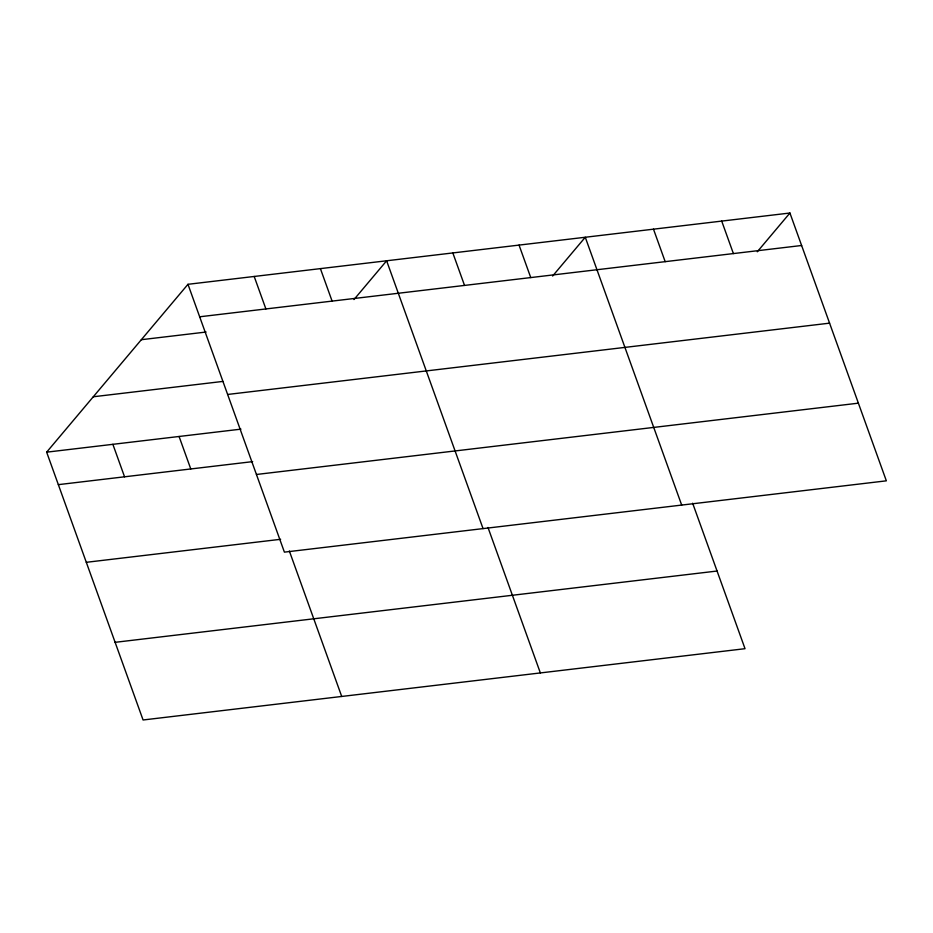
<?xml version="1.0" encoding="UTF-8"?>
<svg xmlns="http://www.w3.org/2000/svg" width="933" height="933" viewBox="0 0 933 933"><rect width="100%" height="100%" fill="white"/><g stroke="black" fill="none" stroke-linecap="round" stroke-linejoin="round"><path stroke-width="1.4" d="M692.648 503.214L745.024 648.692L143.076 719.984L46.65 452.167L187.976 284.308L789.924 213.016L886.35 480.833L284.402 552.138L187.976 284.308M353.98 299.551L386.624 260.785L483.049 528.603M552.616 276.028L585.271 237.25L681.685 505.08M757.281 251.782L789.924 213.016M199.674 316.788L801.622 245.496M141.338 339.705L206.111 332.031M93.288 396.77L222.835 381.422M227.64 394.461L829.577 323.156M46.65 452.167L240.971 429.145M58.347 484.647L252.668 461.625M256.447 474.477L858.395 403.173M86.302 562.307L280.635 539.297M115.109 642.324L717.057 571.031M721.71 221.086L733.396 253.578M653.485 229.168L665.182 261.66M519.051 245.099L530.749 277.579M452.832 252.936L464.529 285.416M487.982 527.46L540.359 672.938M320.404 268.622L332.101 301.102M254.196 276.471L265.893 308.951M289.347 550.983L341.711 696.461M179.078 436.481L190.775 468.961M112.87 444.318L124.555 476.81"/></g></svg>
